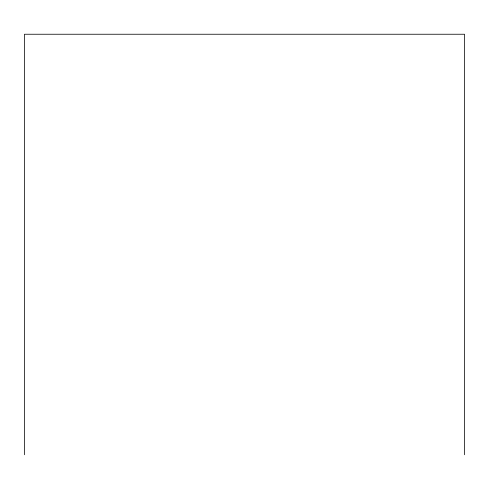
<?xml version="1.0" encoding="UTF-8"?>
<svg xmlns="http://www.w3.org/2000/svg" width="489" height="489" viewBox="0 0 489 489"><rect width="100%" height="100%" fill="white"/><g stroke="black" fill="none" stroke-linecap="round" stroke-linejoin="round"><path stroke-width="0.73" d="M464.55 454.758L464.55 34.242L24.45 34.242L24.45 454.758"/></g></svg>
